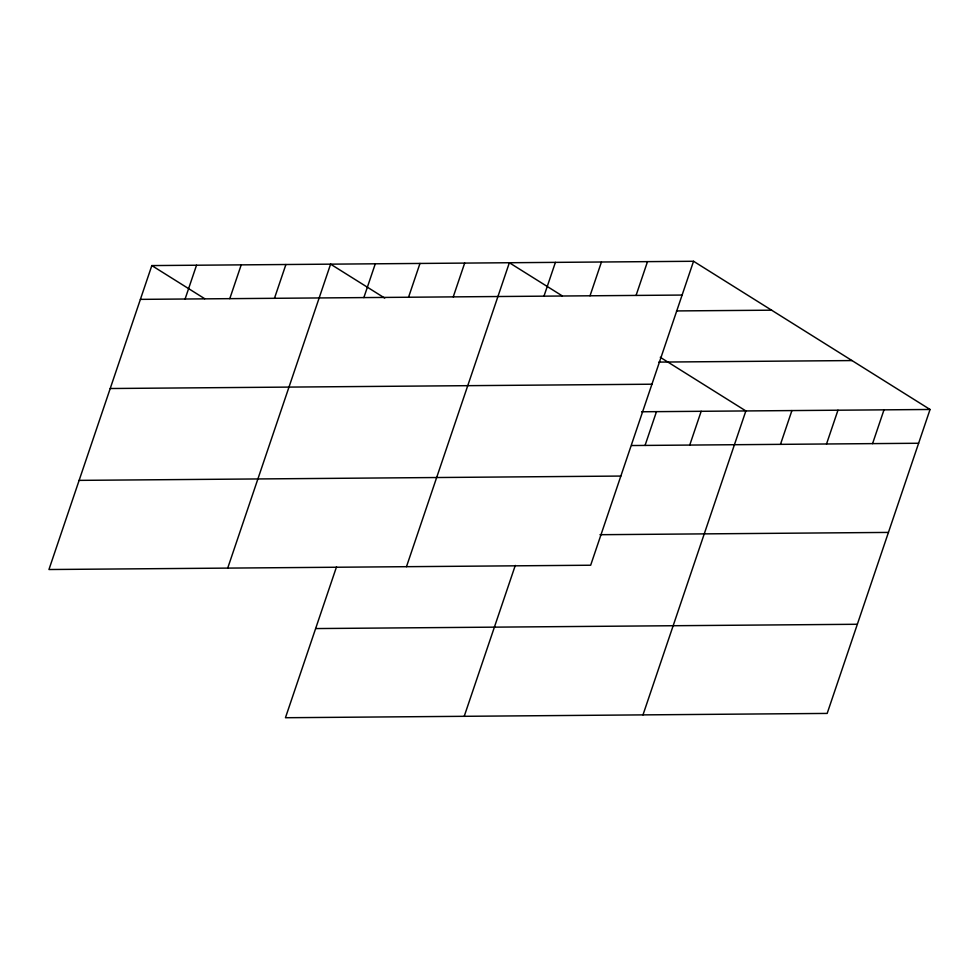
<?xml version="1.0" encoding="UTF-8"?>
<svg xmlns="http://www.w3.org/2000/svg" width="979" height="979" viewBox="0 0 979 979"><rect width="100%" height="100%" fill="white"/><g stroke="black" fill="none" stroke-linecap="round" stroke-linejoin="round"><path stroke-width="1.47" d="M693.548 261.271L151.831 265.578L48.95 569.521L590.667 565.226L693.548 261.271L930.05 409.479L827.169 713.422L285.452 717.729L336.519 566.853M185.092 299.011L196.522 265.223M229.784 298.644L241.213 264.868M274.475 298.289L285.905 264.514M227.715 568.101L330.596 264.159L384.723 298.081M363.858 297.579L375.287 263.804M408.549 297.224L419.979 263.449M453.24 296.87L464.67 263.094M406.481 566.682L509.361 262.739L562.227 295.866M543.969 296.16L555.411 262.372M590.019 295.793L601.449 262.005M464.217 716.31L515.284 565.434M636.069 295.425L647.498 261.638M645.051 445.433L656.481 411.645M689.742 445.078L701.172 411.29M642.983 714.89L745.863 410.935L660.287 357.311M780.483 444.356L791.913 410.568M826.521 443.989L837.963 410.201M872.57 443.622L884 409.834M140.401 299.366L682.106 295.058M676.526 310.93L771.587 310.184M658.879 362.095L851.999 360.566M110.223 388.516L651.928 384.209M641.588 411.767L930.05 409.479M631.639 445.531L918.62 443.254M79.128 480.371L620.845 476.063M599.98 534.705L888.442 532.417M315.63 628.567L857.347 624.272M151.831 265.578L204.697 298.705"/></g></svg>
